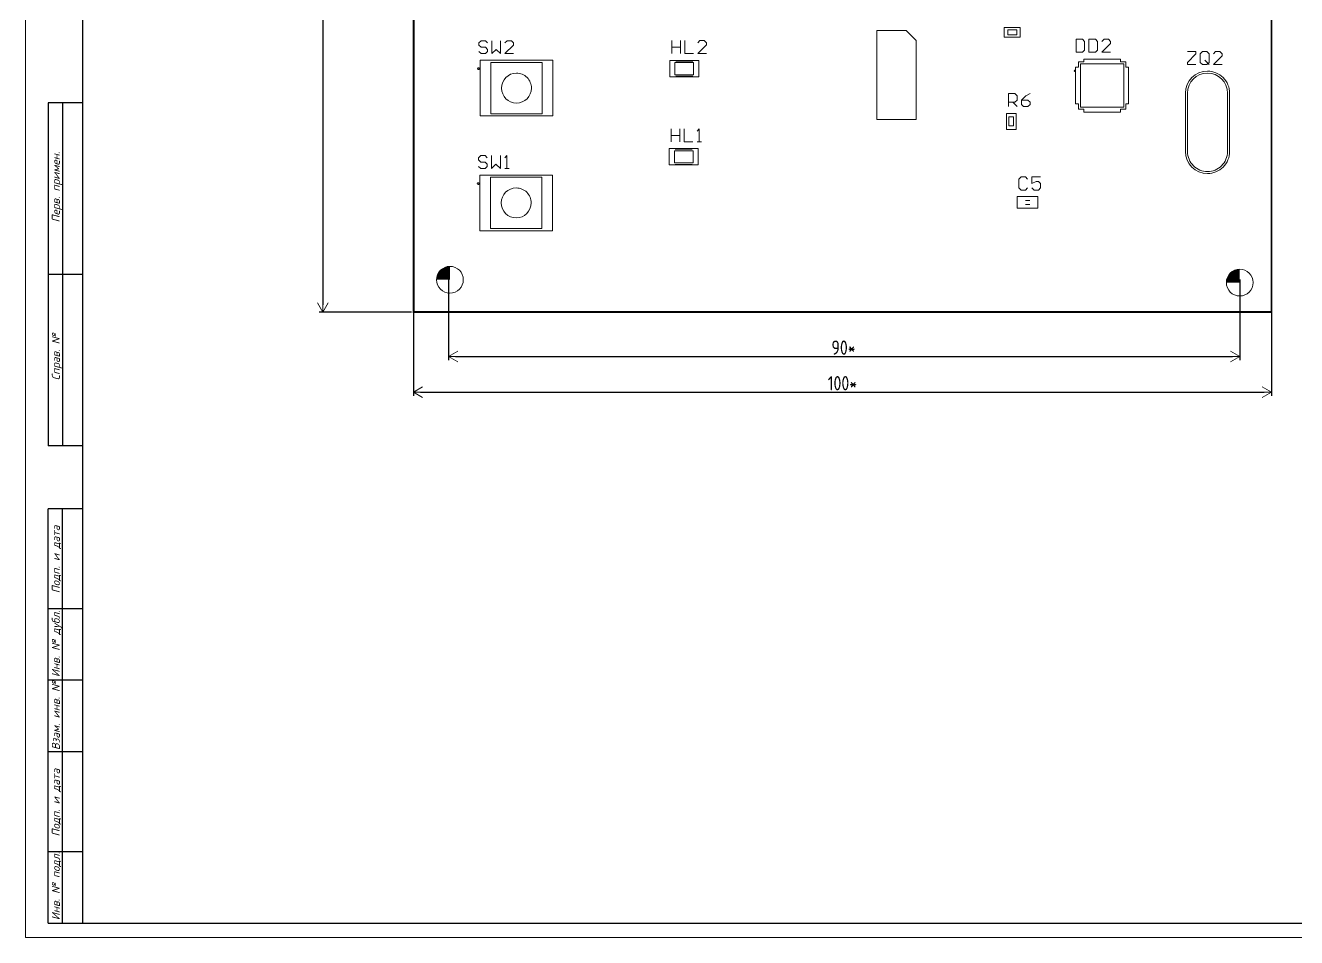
# Model space of a CAD drawing. Header units: inches. Extents: x 0 to 2654, y 0 to 957.
# Drawn here: x 1029.5 to 1474.3, y 359.3 to 678.4 of the extents above; entities that cross this region are included whole.
import ezdxf

# ---------------------------------------------------------------- set-up
doc = ezdxf.new("R2010")
doc.units = ezdxf.units.IN
doc.header["$MEASUREMENT"] = 0
doc.layers.add('FORMAT', color=7, linetype='Continuous')
doc.layers.add('TEXT', color=7, linetype='Continuous')
doc.layers.add('Invis', color=7, linetype='Continuous', plot=False)
doc.styles.add('RUS', font='isocpeui.ttf', dxfattribs={"height": 3})
doc.styles.get("Standard").update_dxf_attribs({"font": ''})
doc.styles.get('Standard').set_extended_font_data('GOST type A')
doc.dimstyles.new('ISO-25', dxfattribs={"dimtxt": 2.5, "dimasz": 2.5, "dimexe": 1.25, "dimexo": 0.625, "dimtad": 1, "dimtxsty": 'Standard', "dimcen": 2.5, "dimadec": 0, "dimazin": 0, "dimtfac": 1, "dimtmove": 0, "dimatfit": 3, "dimfxl": 1, "dimarcsym": 0})

# ---------------------------------------------------------------- blocks, each defined once
blk = doc.blocks.new('Arrow60')
at = {"lineweight": 9}
for q in [(-1.5, 0), (-1.3, 0.75), (-1.3, -0.75)]:
    blk.add_line((0, 0), q, dxfattribs=at)
blk = doc.blocks.new('*D45')
at = {"color": 0, "lineweight": -2, "transparency": 16777216}
for p, q in [((1166.47, 870.09), (1132.3, 870.09)), ((1133.55, 867.59), (1133.55, 580.59)), ((1164.59, 578.09), (1132.3, 578.09))]:
    blk.add_line(p, q, dxfattribs=at)
at = {"layer": 'Defpoints', "color": 0, "transparency": 16777216}
for p in [(1167.1, 870.09), (1133.55, 578.09), (1165.21, 578.09)]:
    blk.add_point(p, dxfattribs=at)
at = {"color": 0, "lineweight": -2, "transparency": 16777216, "xscale": 2.5, "yscale": 2.5, "zscale": 2.5}
for p, rotation in [((1133.55, 870.09), 90), ((1133.55, 578.09), 270)]:
    blk.add_blockref('Arrow60', p, dxfattribs=dict(at, rotation=rotation))
at = {"color": 0, "lineweight": 13, "transparency": 16777216, "insert": (1130.43, 724.09), "char_height": 3.5, "attachment_point": 5, "rotation": 90}
blk.add_mtext('{\\H1.42857x;100*}', dxfattribs=at)
blk = doc.blocks.new('*D46')
at = {"color": 0, "lineweight": -2, "transparency": 16777216}
for p, q in [((1165.21, 585.2), (1165.21, 548.83)), ((1465.47, 585.2), (1465.47, 548.83)), ((1167.71, 550.08), (1462.97, 550.08))]:
    blk.add_line(p, q, dxfattribs=at)
at = {"layer": 'Defpoints', "color": 0, "transparency": 16777216}
for p in [(1165.21, 585.83), (1465.47, 585.83), (1465.47, 550.08)]:
    blk.add_point(p, dxfattribs=at)
at = {"color": 0, "lineweight": -2, "transparency": 16777216, "xscale": 2.5, "yscale": 2.5, "zscale": 2.5, "rotation": 180}
blk.add_blockref('Arrow60', (1165.21, 550.08), dxfattribs=at)
at = {"color": 0, "lineweight": -2, "transparency": 16777216, "xscale": 2.5, "yscale": 2.5, "zscale": 2.5}
blk.add_blockref('Arrow60', (1465.47, 550.08), dxfattribs=at)
at = {"color": 0, "lineweight": 13, "transparency": 16777216, "insert": (1315.34, 553.21), "char_height": 3.5, "attachment_point": 5}
blk.add_mtext('{\\H1.42857x;100*}', dxfattribs=at)
blk = doc.blocks.new('*D47')
at = {"color": 0, "lineweight": -2, "transparency": 16777216}
for p, q in [((1177.48, 589.45), (1177.48, 561.28)), ((1454.38, 589.45), (1454.38, 561.28)), ((1179.98, 562.53), (1451.88, 562.53))]:
    blk.add_line(p, q, dxfattribs=at)
at = {"layer": 'Defpoints', "color": 0, "transparency": 16777216}
for p in [(1177.48, 590.08), (1454.38, 590.08), (1454.38, 562.53)]:
    blk.add_point(p, dxfattribs=at)
at = {"color": 0, "lineweight": -2, "transparency": 16777216, "xscale": 2.5, "yscale": 2.5, "zscale": 2.5, "rotation": 180}
blk.add_blockref('Arrow60', (1177.48, 562.53), dxfattribs=at)
at = {"color": 0, "lineweight": -2, "transparency": 16777216, "xscale": 2.5, "yscale": 2.5, "zscale": 2.5}
blk.add_blockref('Arrow60', (1454.38, 562.53), dxfattribs=at)
at = {"color": 0, "lineweight": 13, "transparency": 16777216, "insert": (1315.73, 565.66), "char_height": 3.5, "attachment_point": 5}
blk.add_mtext('{\\H1.42857x;90*}', dxfattribs=at)

msp = doc.modelspace()

# ---------------------------------------------------------------- hatches: boundary and pattern name
at = {"lineweight": 9}
h = msp.add_hatch(color=256, dxfattribs=at)
h.dxf.hatch_style = 1
h.paths.add_polyline_path([(1178.00588, 589.396), (1173.31838, 589.396, -0.414213562), (1178.00588, 594.0835)])
h = msp.add_hatch(color=256, dxfattribs=at)
h.dxf.hatch_style = 1
h.paths.add_polyline_path([(1454.37849, 588.41332), (1449.69099, 588.41332, -0.414213562), (1454.37849, 593.10082)])

# ---------------------------------------------------------------- linework, layer by layer
at = {"const_width": 0.65928}
msp.add_lwpolyline([(1165.35469, 578.08841), (1465.46983, 578.08841), (1465.46983, 870.09242), (1165.35469, 870.09242), (1165.35469, 578.08841)], dxfattribs=at)
at = {"lineweight": 9}
for points in [[(1337.68064, 676.63809), (1341.10006, 673.14434), (1341.10006, 645.49544), (1327.34806, 645.49544), (1327.34806, 676.63809)], [(1337.68064, 676.63809), (1341.10006, 673.14434), (1341.10006, 645.49544), (1327.34806, 645.49544), (1327.34806, 676.63809)], [(1377.5739, 677.6275), (1377.5739, 674.28614), (1371.95218, 674.28614), (1371.95218, 677.6275)], [(1373.16756, 676.79297), (1376.35852, 676.79297), (1376.35852, 675.12241), (1373.16756, 675.12241)], [(1397.09691, 673.53755), (1397.09691, 668.98081), (1399.29897, 668.98081), (1400.05917, 669.74076), (1400.05917, 672.77933), (1399.29897, 673.53755)], [(1401.57907, 673.53755), (1401.57907, 668.98081), (1403.85769, 668.98081), (1404.61765, 669.74076), (1404.61765, 672.77933), (1403.85769, 673.53755)], [(1443.61455, 665.4406), (1443.61455, 668.47892), (1442.85435, 669.23912), (1441.33594, 669.23912), (1440.57598, 668.47892), (1440.57598, 665.4406), (1441.33594, 664.75845), (1442.85435, 664.75845)], [(1213.98864, 666.17739), (1213.98864, 646.73306), (1188.61435, 646.73306), (1188.61435, 666.17739)], [(1210.26644, 665.41917), (1210.26644, 647.49316), (1192.33681, 647.49316), (1192.33681, 665.41917)], [(1265.09941, 666.16843), (1265.09941, 660.39631), (1254.91921, 660.39631), (1254.91921, 666.16843)], [(1263.27621, 665.40823), (1263.27621, 661.15428), (1256.7424, 661.15428), (1256.7424, 665.40823)], [(1414.49307, 650.97882), (1415.48172, 650.97882), (1415.48172, 663.74018), (1414.49307, 663.74018), (1414.49307, 665.63944), (1412.5938, 665.63944), (1412.5938, 666.62636), (1399.83046, 666.62636), (1399.83046, 665.63944), (1397.9312, 665.63944), (1397.9312, 663.74018), (1396.94453, 663.74018), (1396.94453, 650.97882), (1397.9312, 650.97882), (1397.9312, 649.07956), (1399.83046, 649.07956), (1399.83046, 648.09264), (1412.5938, 648.09264), (1412.5938, 649.07956), (1414.49307, 649.07956)], [(1413.80918, 664.95556), (1413.80918, 649.76319), (1398.61509, 649.76319), (1398.61509, 664.95556)], [(1443.08281, 661.71988), (1443.08281, 661.64381)], [(1206.54398, 656.45411), (1206.54398, 656.45609)], [(1436.09358, 654.72891), (1436.09358, 654.73064), (1436.09358, 634.22158), (1436.09358, 654.73064)], [(1450.07229, 654.73064), (1450.07229, 634.22158)], [(1376.08383, 647.62766), (1372.74048, 647.62766), (1372.74048, 642.00792), (1376.08383, 642.00792)], [(1375.24756, 646.41228), (1375.24756, 643.2233), (1373.57675, 643.2233), (1373.57675, 646.41228)], [(1264.88849, 635.32778), (1264.88849, 629.55549), (1254.71028, 629.55549), (1254.71028, 635.32778)], [(1263.06555, 630.31559), (1256.53323, 630.31559), (1256.53323, 634.56758), (1263.06555, 634.56758)], [(1443.08281, 627.23582), (1443.08281, 627.31015)], [(1213.88615, 626.01151), (1213.88615, 606.56718), (1188.51186, 606.56718), (1188.51186, 626.01151)], [(1210.16394, 625.25329), (1210.16394, 607.32728), (1192.23406, 607.32728), (1192.23406, 625.25329)], [(1383.76006, 618.52002), (1383.76006, 614.41871), (1376.46605, 614.41871), (1376.46605, 618.52002)], [(1206.43975, 616.28823), (1206.43975, 616.29021)]]:
    msp.add_lwpolyline(points, close=True, dxfattribs=at)
for points in [[(1191.1975, 672.25429), (1190.43754, 673.01424), (1188.91739, 673.01424), (1188.15893, 672.25429), (1188.15893, 671.49607), (1188.91739, 670.73587), (1190.43754, 670.73587), (1191.1975, 669.97567), (1191.1975, 669.21572), (1190.43754, 668.53357), (1188.91739, 668.53357), (1188.15893, 669.21572)], [(1192.71592, 673.01424), (1192.71592, 668.53357), (1194.23582, 669.97567), (1195.75622, 668.53357), (1195.75622, 673.01424)], [(1200.31272, 668.53357), (1197.27439, 668.53357), (1200.31272, 671.49607), (1200.31272, 672.25429), (1199.55475, 673.01424), (1198.03435, 673.01424), (1197.27439, 672.25429)], [(1255.60309, 673.0816), (1255.60309, 668.52287), (1255.60309, 670.80124), (1258.64142, 670.80124), (1258.64142, 673.0816), (1258.64142, 668.52287)], [(1260.16182, 673.0816), (1260.16182, 668.52287), (1263.20014, 668.52287)], [(1267.75887, 668.52287), (1264.7203, 668.52287), (1267.75887, 671.5612), (1267.75887, 672.3214), (1266.99867, 673.0816), (1265.47851, 673.0816), (1264.7203, 672.3214)], [(1409.17439, 668.98081), (1406.13607, 668.98081), (1409.17439, 672.01913), (1409.17439, 672.77933), (1408.41617, 673.53755), (1406.89602, 673.53755), (1406.13607, 672.77933)], [(1436.09358, 669.23912), (1439.05583, 669.23912), (1439.05583, 668.47892), (1436.09358, 665.4406), (1436.09358, 664.75845), (1439.05583, 664.75845)], [(1448.17303, 664.75845), (1445.13446, 664.75845), (1448.17303, 667.72071), (1448.17303, 668.47892), (1447.41308, 669.23912), (1445.89293, 669.23912), (1445.13446, 668.47892)], [(1188.31156, 663.21316), (1188.31156, 663.21316)], [(1194.69125, 665.41917), (1208.21479, 665.41917)], [(1257.04718, 665.93973), (1262.97144, 665.93973)], [(1398.61509, 663.8165), (1398.61509, 664.95556), (1399.7544, 664.95556)], [(1412.67012, 664.95556), (1413.80918, 664.95556), (1413.80918, 663.8165)], [(1442.0944, 666.20055), (1443.61455, 664.75845)], [(1192.33681, 653.03668), (1192.33681, 659.87353)], [(1210.26644, 653.03668), (1210.26644, 659.87353)], [(1257.04718, 660.62303), (1262.97144, 660.62303)], [(1396.94626, 662.52282), (1396.94626, 662.52282)], [(1443.08306, 661.71814), (1443.08306, 661.71814)], [(1443.08306, 661.71814), (1443.08306, 661.71814)], [(1206.54398, 656.45411), (1206.54398, 656.45411)], [(1206.54398, 656.45411), (1206.54398, 656.45411)], [(1373.42461, 649.98235), (1373.42461, 654.54083), (1375.70299, 654.54083), (1376.46294, 653.78087), (1376.46294, 652.2627), (1375.70299, 651.5025), (1373.42461, 651.5025)], [(1381.02142, 654.54083), (1379.50151, 653.78087), (1377.98309, 652.2627), (1377.98309, 650.7423), (1378.74131, 649.98235), (1380.26146, 649.98235), (1381.02142, 650.7423), (1381.02142, 651.5025), (1380.26146, 652.2627), (1377.98309, 652.2627)], [(1435.33362, 654.65457), (1435.33362, 654.65457)], [(1450.07229, 654.73064), (1450.07229, 654.73064)], [(1450.07229, 654.73064), (1450.07229, 654.73064)], [(1450.83249, 654.65457), (1450.83249, 654.65457)], [(1374.94279, 651.5025), (1376.46294, 649.98235)], [(1399.7544, 649.76319), (1398.61509, 649.76319), (1398.61509, 650.9025)], [(1412.67012, 649.76319), (1413.80918, 649.76319), (1413.80918, 650.9025)], [(1194.38846, 647.49316), (1208.21479, 647.49316)], [(1255.46825, 642.16463), (1255.46825, 637.60615), (1255.46825, 639.88626), (1258.43249, 639.88626), (1258.43249, 642.16463), (1258.43249, 637.60615)], [(1259.95091, 642.16463), (1259.95091, 637.60615), (1262.98923, 637.60615)], [(1264.50939, 637.60615), (1266.02954, 637.60615), (1265.26934, 637.60615), (1265.26934, 642.16463), (1264.50939, 641.40468)], [(1191.095, 632.08841), (1190.33505, 632.84836), (1188.81465, 632.84836), (1188.05668, 632.08841), (1188.05668, 631.33019), (1188.81465, 630.56999), (1190.33505, 630.56999), (1191.095, 629.80979), (1191.095, 629.04983), (1190.33505, 628.36769), (1188.81465, 628.36769), (1188.05668, 629.04983)], [(1192.61342, 632.84836), (1192.61342, 628.36769), (1194.13357, 629.80979), (1195.65348, 628.36769), (1195.65348, 632.84836)], [(1197.1719, 628.36769), (1198.69205, 628.36769), (1197.93185, 628.36769), (1197.93185, 632.84836), (1197.1719, 632.08841)], [(1197.93185, 632.84836), (1197.93185, 632.84836)], [(1256.83627, 635.10081), (1262.76251, 635.10081)], [(1435.33337, 634.29765), (1435.33337, 634.29765)], [(1436.09358, 634.22332), (1436.09358, 634.22332)], [(1436.09358, 634.22332), (1436.09358, 634.22332)], [(1450.07229, 634.22158), (1450.07229, 634.22158)], [(1450.07229, 634.22158), (1450.07229, 634.22158)], [(1450.83225, 634.52636), (1450.82506, 634.56898)], [(1256.83627, 629.78228), (1262.76251, 629.78228)], [(1443.08281, 627.23408), (1443.08281, 627.23408)], [(1443.08281, 627.23408), (1443.08281, 627.23408)], [(1188.20907, 623.04727), (1188.20907, 623.04727)], [(1194.58875, 625.25329), (1208.11229, 625.25329)], [(1380.11194, 624.59692), (1379.35397, 625.35712), (1377.83382, 625.35712), (1377.07362, 624.59692), (1377.07362, 621.55859), (1377.83382, 620.80038), (1379.35397, 620.80038), (1380.11194, 621.55859)], [(1384.67067, 625.35712), (1381.63235, 625.35712), (1381.63235, 623.07875), (1383.15225, 623.83895), (1383.91072, 623.83895), (1384.67067, 623.07875), (1384.67067, 621.55859), (1383.91072, 620.80038), (1382.3923, 620.80038), (1381.63235, 621.55859)], [(1443.08281, 626.55218), (1443.08281, 626.55218)], [(1443.08281, 626.5502), (1443.08281, 626.5502)], [(1192.23406, 612.8708), (1192.23406, 619.70764)], [(1210.16394, 612.8708), (1210.16394, 619.70764)], [(1206.43975, 616.28823), (1206.43975, 616.28823)], [(1206.43975, 616.28823), (1206.43975, 616.28823)], [(1379.35397, 617.15424), (1380.87214, 617.15424)], [(1379.35397, 615.78647), (1380.87214, 615.78647)], [(1194.28596, 607.32728), (1208.11229, 607.32728)]]:
    msp.add_lwpolyline(points, dxfattribs=at)
for points in [[(1188.30958, 663.21514), (1188.31156, 663.21316, -0.41615857), (1188.00679, 662.90838, -0.412519322), (1187.70176, 663.21514, -0.415196887), (1188.00679, 663.51793, -0.41536792), (1188.30958, 663.21514)], [(1396.94453, 662.5248), (1396.94626, 662.52282, -0.414633965), (1396.71756, 662.29436, -0.40942725), (1396.4891, 662.5248, -0.413164034), (1396.71756, 662.75152, -0.413529818), (1396.94453, 662.5248)], [(1450.83249, 634.60268), (1450.83249, 654.65457, 0.414333557), (1443.08306, 662.40203, 0.414165669), (1435.33337, 654.65457), (1435.33337, 634.29765, 0.414153678), (1443.08281, 626.55218, 0.414345549), (1450.83225, 634.29964)], [(1443.08281, 661.71988, -0.414198351), (1450.07229, 654.73064, 0.414198351), (1443.08281, 661.71988, 0.414185057), (1436.09358, 654.72891, -0.414185057), (1443.08281, 661.71988)], [(1443.08281, 627.23582, -0.414230498), (1436.09358, 634.22332, 0.414230498), (1443.08281, 627.23408, 0.414236447), (1450.07229, 634.22158, -0.414236447), (1443.08281, 627.23582)], [(1188.20708, 623.04926), (1188.20907, 623.04727, -0.416294131), (1187.90404, 622.7425, -0.412381227), (1187.59927, 623.04926, -0.415062253), (1187.90404, 623.35205, -0.415200178), (1188.20708, 623.04926)]]:
    msp.add_lwpolyline(points, format="xyb", dxfattribs=at)
for points in [[(1201.30162, 661.69672, 0.414176963), (1196.05901, 656.45609, 0.41403021), (1201.30162, 651.21175, 0.414189157), (1206.54398, 656.45411, 0.414214817)], [(1201.19715, 621.53084, 0.414169031), (1195.95478, 616.29021, 0.414022267), (1201.19715, 611.04587, 0.414197093), (1206.43975, 616.28823, 0.414222753)]]:
    msp.add_lwpolyline(points, format="xyb", close=True, dxfattribs=at)
at = {"linetype": 'Continuous', "lineweight": 9}
for centre in [(1178.00588, 589.396), (1454.37849, 588.41332)]:
    msp.add_circle(centre, 4.6875, dxfattribs=at)
at = {"lineweight": 9}
for centre, radius, start, end in [((1201.30096, 656.45478), 5.24194, 89.9927458, 179.9855862), ((1201.30151, 656.45425), 5.24247, 359.9985232, 89.9987687), ((1201.30413, 656.45687), 5.24512, 180.0084584, 269.9725888), ((1201.3014, 656.45433), 5.24258, 270.0023871, 359.9976129), ((1201.19668, 616.28895), 5.24189, 89.9948757, 179.9861643), ((1201.19723, 616.28831), 5.24253, 359.9991011, 90.0008989), ((1201.19985, 616.29093), 5.24506, 180.0078814, 269.9704577), ((1201.19712, 616.2885), 5.24263, 270.0002569, 359.9970351)]:
    msp.add_arc(centre, radius, start, end, dxfattribs=at)
for points in [[(1188.30958, 663.21316), (1188.31156, 663.21316), (1188.31156, 663.21316), (1188.31156, 663.21316)], [(1396.94453, 662.52282), (1396.94626, 662.52282), (1396.94626, 662.52282), (1396.94626, 662.52282)], [(1450.82506, 634.56898), (1450.83051, 634.51719), (1450.83225, 634.42601), (1450.83225, 634.29964)], [(1188.20708, 623.04727), (1188.20907, 623.04727), (1188.20907, 623.04727), (1188.20907, 623.04727)]]:
    msp.add_open_spline(points, degree=3, dxfattribs=at)
at = {"layer": 'FORMAT', "linetype": 'Continuous'}
for points in [[(1049.48027, 948.25731), (1049.48027, 364.25731)], [(1049.48027, 651.25731), (1037.48027, 651.25731)], [(1037.48027, 651.25731), (1037.48027, 531.25731)], [(1042.48027, 651.25731), (1042.48027, 531.25731)], [(1049.48027, 591.25731), (1037.48027, 591.25731)], [(1049.48027, 531.25731), (1037.48027, 531.25731)], [(1049.48027, 509.25731), (1037.48027, 509.25731)], [(1037.48027, 364.25731), (1037.48027, 504.25731), (1037.48027, 509.25731)], [(1042.48027, 364.25731), (1042.48027, 504.25731), (1042.48027, 509.25731)], [(1049.48027, 474.25731), (1037.48027, 474.25731)], [(1049.48027, 449.25731), (1037.48027, 449.25731)], [(1049.48027, 424.25731), (1037.48027, 424.25731)], [(1049.48027, 389.25731), (1037.48027, 389.25731)], [(1037.48027, 364.25731), (1049.48027, 364.25731), (1865.48027, 364.25731)]]:
    msp.add_lwpolyline(points, dxfattribs=at)
at = {"layer": 'Invis', "lineweight": 0}
msp.add_lwpolyline([(1029.48027, 359.25731), (1870.48027, 359.25731), (1870.48027, 953.25731), (1029.48027, 953.25731)], close=True, dxfattribs=at)

# ---------------------------------------------------------------- texts
at = {"layer": 'TEXT', "char_height": 2.8006, "width": 24.4014571, "attachment_point": 1, "rotation": 90, "style": 'RUS'}
for s, insert in [('Перв. примен.', (1038.72625, 609.43163)), ('Справ. №', (1038.72625, 554.23443)), ('Подп. и дата', (1038.72625, 479.71736)), ('Инв. № дубл.', (1038.72625, 450.38765)), ('Взам. инв. №', (1038.72625, 424.86226)), ('Подп. и дата', (1038.72625, 394.61182)), ('Инв. № подл.', (1038.72625, 365.32852))]:
    msp.add_mtext(s, dxfattribs=dict(at, insert=insert))

# ---------------------------------------------------------------- dimensions: what is measured, and where the dimension line sits
at = {"lineweight": 13}
dim = msp.add_linear_dim(base=(1133.55194, 578.08841), p1=(1167.09955, 870.09242), p2=(1165.21158, 578.08841), angle=90, text='{\\H1.42857x;100*}', dimstyle='ISO-25', override={"dimtxt": 3.5, "dimblk1": 'Arrow60', "dimblk2": 'Arrow60', "dimsah": 1}, dxfattribs=at)
dim.commit()
dim.dimension.update_dxf_attribs({"geometry": '*D45', "text_midpoint": (1130.42516, 724.09042)})
for base, p1, p2, text, picture, middle in [((1454.37849, 562.52944), (1177.48143, 590.07755), (1454.37849, 590.07755), '{\\H1.42857x;90*}', '*D47', (1315.73221, 562.52944)), ((1465.46983, 550.07961), (1165.21158, 585.82685), (1465.46983, 585.82685), '{\\H1.42857x;100*}', '*D46', (1315.3407, 550.07961))]:
    dim = msp.add_linear_dim(base=base, p1=p1, p2=p2, text=text, dimstyle='ISO-25', override={"dimtxt": 3.5, "dimblk1": 'Arrow60', "dimblk2": 'Arrow60', "dimsah": 1}, dxfattribs=at)
    dim.commit()
    dim.dimension.update_dxf_attribs({"geometry": picture, "text_midpoint": middle, "dimtype": 160})

doc.saveas('drawing.dxf')
